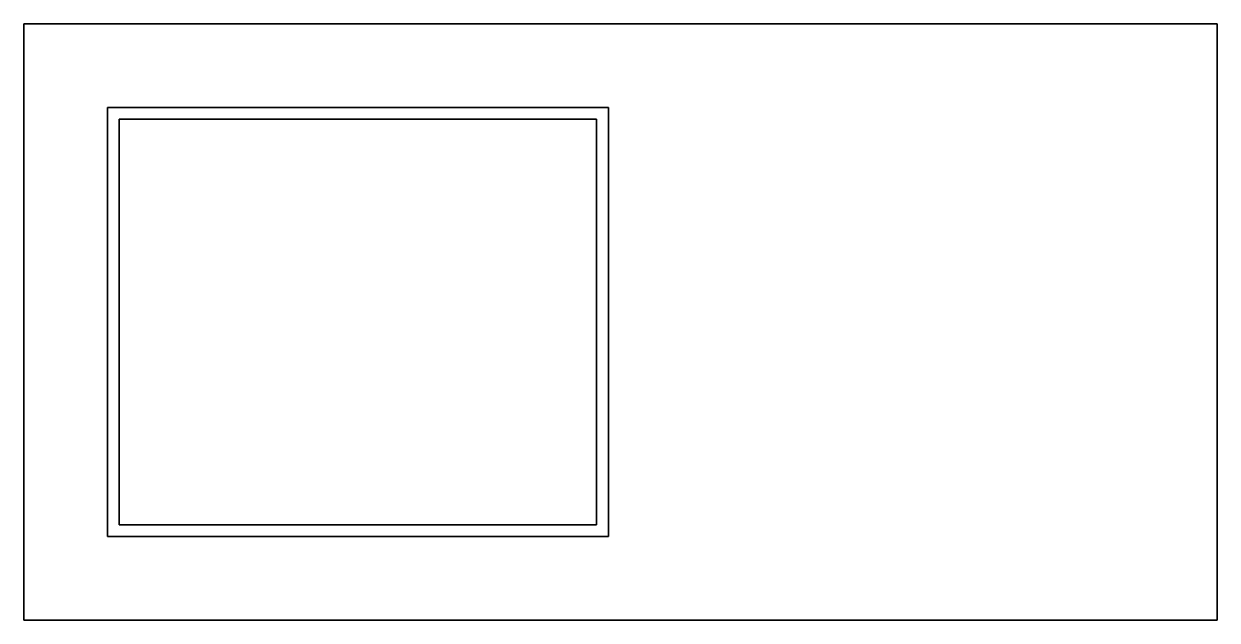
# Model space of a CAD drawing. Header units: millimetres. Extents: x 0 to 1000, y 0 to 500.
import ezdxf

# ---------------------------------------------------------------- set-up
doc = ezdxf.new("R2010")
doc.units = ezdxf.units.MM

msp = doc.modelspace()

# ---------------------------------------------------------------- linework, layer by layer
for points in [[(1000, 500, 25), (1000, 500), (0, 500), (0, 500, 25)], [(0, 500, 25), (0, 500), (0, 0), (0, 0, 25)], [(1000, 0, 25), (1000, 0), (1000, 500), (1000, 500, 25)], [(70, 70, 25), (70, 70, 19), (70, 430, 19), (70, 430, 25)], [(70, 430, 25), (70, 430, 19), (490, 430, 19), (490, 430, 25)], [(490, 430, 25), (490, 430, 19), (490, 70, 19), (490, 70, 25)], [(80, 80, 19), (80, 80), (80, 420), (80, 420, 19)], [(80, 420, 19), (80, 420), (480, 420), (480, 420, 19)], [(480, 420, 19), (480, 420), (480, 80), (480, 80, 19)], [(480, 80, 19), (480, 80), (80, 80), (80, 80, 19)], [(490, 70, 19), (490, 70, 25), (70, 70, 25), (70, 70, 19)], [(0, 0, 25), (0, 0), (1000, 0), (1000, 0, 25)]]:
    msp.add_3dface(points)
for points, invisible_edges in [([(1000, 500, 25), (1000, 430, 25), (0, 430, 25), (0, 500, 25)], 2), ([(1000, 420), (1000, 500), (0, 500), (0, 420)], 8), ([(70, 430, 25), (0, 430, 25), (0, 70, 25), (70, 70, 25)], 5), ([(70, 430, 19), (70, 420, 19), (490, 420, 19), (490, 430, 19)], 2), ([(490, 70, 25), (490, 430, 25), (1000, 430, 25), (1000, 70, 25)], 10), ([(80, 420), (0, 420), (0, 80), (80, 80)], 5), ([(70, 80, 19), (80, 80, 19), (80, 420, 19), (70, 420, 19)], 5), ([(480, 80, 19), (490, 80, 19), (490, 420, 19), (480, 420, 19)], 5), ([(1000, 420), (480, 420), (480, 80), (1000, 80)], 5), ([(70, 80, 19), (70, 70, 19), (490, 70, 19), (490, 80, 19)], 8), ([(1000, 0), (1000, 80), (0, 80), (0, 0)], 2), ([(1000, 70, 25), (1000, 0, 25), (0, 0, 25), (0, 70, 25)], 8)]:
    msp.add_3dface(points, dxfattribs=dict(invisible_edges=invisible_edges))

doc.saveas('drawing.dxf')
